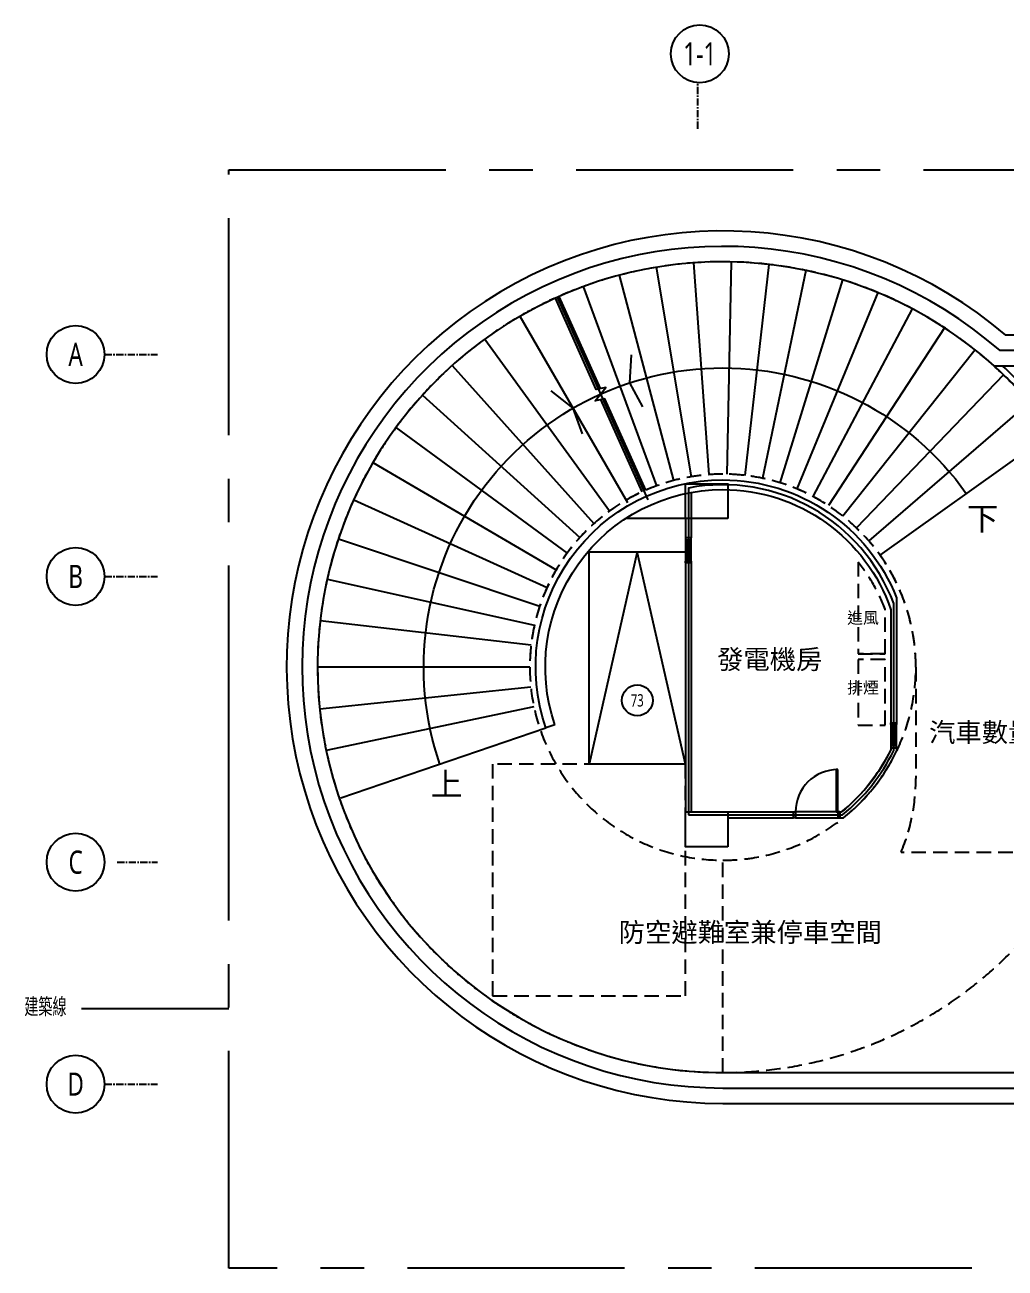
# Model space of a CAD drawing. Header units: millimetres. Extents: x -3377 to 119122, y -22007 to 15479.
# Drawn here: x 25084 to 27623, y 12158 to 15378 of the extents above; entities that cross this region are included whole.
import ezdxf
from ezdxf.enums import TextEntityAlignment as Align

# ---------------------------------------------------------------- set-up
doc = ezdxf.new("R2010")
doc.units = ezdxf.units.MM
doc.header["$LTSCALE"] = 150
doc.header["$MEASUREMENT"] = 0
doc.linetypes.add('CENTER', pattern=[2, 1.25, -0.25, 0.25, -0.25])
doc.linetypes.add('HIDDEN', pattern=[0.375, 0.25, -0.125])
doc.layers.get('0').update_dxf_attribs({"plot": 0})
for name, color, linetype, plot in [('AREA', 3, 'Continuous', False), ('OPEN-TAG', 4, 'Continuous', False), ('S-ARCH', 252, 'Continuous', False)]:
    doc.layers.add(name, color=color, linetype=linetype, plot=plot)
for name, color, linetype in [('ASSLN', 8, 'Continuous'), ('Col-Line', 8, 'CENTER'), ('Duct', 1, 'Continuous'), ('E-TXT', 7, 'Continuous'), ('GRID', 5, 'CENTER'), ('I-TXT', 7, 'Continuous'), ('OPEN', 4, 'Continuous'), ('OTHER', 4, 'Continuous'), ('PARK', 4, 'Continuous'), ('TEXT', 2, 'Continuous'), ('TITLE', 6, 'Continuous'), ('WALL', 2, 'Continuous')]:
    doc.layers.add(name, color=color, linetype=linetype)
doc.styles.add('C1', font='', dxfattribs={"bigfont": 'japanese.shx'})
doc.styles.add('CHINESET', font='c2.shx', dxfattribs={"bigfont": 'china.shx'})
doc.styles.add('HH', font='')
doc.styles.get('C1').set_extended_font_data('微軟正黑體')
doc.styles.get('HH').set_extended_font_data('Microsoft JhengHei')

# ---------------------------------------------------------------- blocks, each defined once
blk = doc.blocks.new('A$C355D51FE')
at = {"color": 252}
for p, q in [((-1558.61374, 1064.99995), (-2146.38336, 645.47622)), ((-3543.36945, 16.23417), (-3012.17779, 197.99828))]:
    blk.add_line(p, q, dxfattribs=at)
at = {"color": 252, "linetype": 'HIDDEN'}
for p, q in [((-2133, 390.00005), (-2203, 390.00005)), ((-1521.02816, -125), (-2091.62477, -125)), ((-2553.35215, -694.99995), (-2553.35215, -144.99995))]:
    blk.add_line(p, q, dxfattribs=at)
for points in [[(-3603.35215, 354.94729, -0.4143186175), (-2553.32576, 1405, -0.4142058918), (-1503.35385, 355.00276), (-1503.35385, 355.00038), (-1503.35171, 66.86177, -0.0459719557), (-1521.02816, -125)], [(-3053.35216, 355.05281, -0.4143414425), (-2553.37855, 855, -0.4142299956), (-2053.35385, 355), (-2053.35171, 66.85769, -0.0987740525), (-2091.62477, -125)], [(-2203, 627.40537, -0.0785134749), (-2133, 505.63337)]]:
    blk.add_lwpolyline(points, format="xyb", dxfattribs=at)
at = {"color": 252}
for points in [[(-2790.87492, 1163.6212), (-2795.56594, 1091.17882), (-2761.61362, 1029.27085)], [(-2998.76594, 1070.4664), (-2941.57724, 1025.75174), (-2917.97082, 959.20787)]]:
    blk.add_lwpolyline(points, dxfattribs=at)
blk.add_lwpolyline([(-3286.55893, 104.11005, -0.5145645072), (-2553.35215, 1130, -0.2423067436), (-1922.55114, 805.23767)], format="xyb", dxfattribs=at)
at = {"color": 252, "linetype": 'HIDDEN'}
for points in [[(-2203, 390.00005), (-2133, 390.00005), (-2133, 505.63337, 0.0785134749), (-2203, 627.40537), (-2203, 627.40537)], [(-2553.35215, -144.99995, -0.4142135624), (-3053.35215, 355.00005), (-3603.35215, 355.00005, 0.4142135624), (-2553.35215, -694.99995)]]:
    blk.add_lwpolyline(points, format="xyb", close=True, dxfattribs=at)
blk.add_lwpolyline([(-2133, 205.00005), (-2133, 375.00005), (-2203, 375.00005), (-2203, 205.00005), (-2133, 205.00005)], dxfattribs=at)
blk.add_lwpolyline([(-2650, 104.10793), (-3150, 104.10793), (-3150, -495.89207), (-2650, -495.89207)], close=True, dxfattribs=at)
for radius, start, end in [(1050, 0, 90), (500, 90, 180), (500, 0, 90), (500, 270, 0), (1050, 270, 0)]:
    blk.add_arc((-2553.35215, 355.00005), radius, start, end, dxfattribs=at)
at = {"layer": 'AREA', "color": 252}
blk.add_lwpolyline([(-585.00044, 1175), (-1835.22954, 1175, 1.444325546), (-2553.35215, -734.99995), (-1476.21436, -734.99995), (1364.99956, -734.99995), (1364.99956, -59.99995), (1884.99956, -59.99995), (1884.99956, 580.00005), (1364.99956, 580.00005), (1364.99956, 1175), (330, 1175), (330, 1205.00005), (-585.00044, 1205.00005)], format="xyb", close=True, dxfattribs=at)
at = {"layer": 'ASSLN', "color": 252}
for p, q in [((-2726.34532, 1390.67397), (-2635.79493, 848.17915)), ((-2629.37541, 1402.25463), (-2589.62597, 853.69289)), ((-2531.8036, 1404.77886), (-2543.09097, 854.8947)), ((-2434.36897, 1398.23678), (-2496.69349, 851.77947)), ((-2821.81961, 1370.13286), (-2681.25179, 838.39919)), ((-2337.96337, 1382.67095), (-2450.78626, 844.36714)), ((-2243.42108, 1358.21611), (-2405.76591, 832.72204)), ((-2914.97212, 1340.80905), (-2725.60322, 824.43765)), ((-2151.55927, 1325.0836), (-2362.02255, 816.94464)), ((-2982.71735, 1313.20031), (-2747.58835, 788.47127)), ((-3079.33453, 1263.75999), (-2800.41399, 781.8589)), ((-2063.17304, 1283.56018), (-2319.93395, 797.17162)), ((-1979.02673, 1234.00496), (-2279.86435, 773.57393)), ((-3170.33206, 1204.6104), (-2847.15156, 759.57626)), ((-1899.84849, 1176.84681), (-2242.15981, 746.3558)), ((-3254.73772, 1136.38349), (-2887.3447, 727.08737)), ((-1826.32232, 1112.57944), (-2207.14809, 715.75236)), ((-1732.20635, 1064.99995), (-2175.13041, 682.02861)), ((-3331.64892, 1059.80793), (-2923.96966, 690.62285)), ((-3400.24552, 975.70257), (-2956.63471, 650.57268)), ((-3459.79385, 884.96556), (-2984.99106, 607.36458)), ((-3509.65768, 788.56634), (-3008.73574, 561.46019)), ((-3549.30426, 687.53485), (-3027.61506, 513.34995)), ((-3578.31, 582.9505), (-3041.42732, 463.54788)), ((-3596.36499, 475.93069), (-3050.02493, 412.58607)), ((-3053.35215, 355.00005), (-3603.15807, 355.00005)), ((-3050.68101, 303.38607), (-3597.74276, 246.61069)), ((-3042.6959, 252.32241), (-3580.97402, 139.37702))]:
    blk.add_line(p, q, dxfattribs=at)
at = {"layer": 'Col-Line', "color": 252, "linetype": 'ByBlock'}
for centre in [(-2613, 1943.64631), (-4230.15676, 1165), (-4230.15676, 590), (-4230.15676, -150), (-4230.15676, -725)]:
    blk.add_circle(centre, 75, dxfattribs=at)
at = {"layer": 'Duct', "color": 252, "linetype": 'CENTER', "ltscale": 3}
blk.add_lwpolyline([(-3833.34882, -1201.48446), (-3833.33714, 55.73711), (-3833.3549, 1643.22963), (1974.9, 1643.1), (1974.3809, 55.64961), (1973.9663, -1201.48446), (-1007.8204, -1201.48157)], close=True, dxfattribs=at)
blk.add_lwpolyline([(-3833.34882, -1201.48446), (-3833.33714, 55.73711), (-3833.3549, 1643.22963), (1974.9, 1643.1), (1974.3809, 55.64961), (1973.9663, -1201.48446), (-1007.8204, -1201.48157)], close=True, dxfattribs=at)
at = {"layer": 'GRID', "color": 252, "ltscale": 0.1}
for p, q in [((-2618, 1749.381), (-2618, 1868.64631)), ((-4155.15676, 1165), (-4018.03013, 1165)), ((-4155.15676, 590), (-4018.03013, 590)), ((-4122.65676, -150), (-4018.03013, -150)), ((-4155.15676, -725), (-4018.03013, -725))]:
    blk.add_line(p, q, dxfattribs=at)
at = {"layer": 'I-TXT', "color": 252}
blk.add_lwpolyline([(-4214.8146, -528.98288), (-3833.30731, -528.98288)], dxfattribs=at)
at = {"layer": 'OPEN', "color": 252, "linetype": 'Continuous'}
for p, q in [((-2650, 690), (-2650, 685)), ((-2650, 685), (-2635, 685)), ((-2650, 685), (-2650, 630)), ((-2645, 685), (-2645, 630)), ((-2640, 685), (-2640, 630)), ((-2635, 685), (-2635, 690)), ((-2635, 630), (-2635, 685)), ((-2650, 625), (-2650, 630)), ((-2650, 630), (-2635, 630)), ((-2635, 630), (-2635, 625)), ((-2118, 206.24514), (-2118, 211.24514)), ((-2103, 206.24514), (-2118, 206.24514)), ((-2118, 206.24514), (-2118, 151.24514)), ((-2113, 151.24514), (-2113, 206.24514)), ((-2108, 151.24514), (-2108, 206.24514)), ((-2103, 211.24514), (-2103, 206.24514)), ((-2103, 151.24514), (-2103, 206.24514)), ((-2103, 151.24514), (-2118, 151.24514)), ((-2118, 151.24514), (-2118, 146.24514)), ((-2103, 146.24514), (-2103, 151.24514)), ((-2255.00054, 90), (-2260.00054, 90)), ((-2260.00054, 90), (-2260.00054, -20)), ((-2255.00054, -20), (-2255.00054, 90)), ((-2370.00054, -20), (-2365.00054, -20)), ((-2365.00054, -20), (-2365.00054, -35)), ((-2255.00054, -20), (-2365.00054, -20)), ((-2260.00054, -20), (-2255.00054, -20)), ((-2250.00054, -20), (-2255.00054, -20)), ((-2255.00054, -20), (-2255.00054, -35)), ((-2365.00054, -35), (-2370.00054, -35)), ((-2365.00054, -35), (-2255.00054, -35)), ((-2255.00054, -35), (-2250.00054, -35))]:
    blk.add_line(p, q, dxfattribs=at)
blk.add_arc((-2255.00054, -20), 110, 90, 180, dxfattribs=at)
at = {"layer": 'OPEN-TAG', "color": 252}
blk.add_lwpolyline([(-2642.5, -27.5), (-2243.1102, -27.5, 0.1095362513), (-2110.5, 139.51021), (-2110.5, 519.73363, 0.3662557785), (-2642.5, 819.03976)], format="xyb", close=True, dxfattribs=at)
at = {"layer": 'OTHER', "color": 252}
for p, q in [((-2978.15449, 1315.2449), (-2871.17078, 1076.49315)), ((-2762.37418, 809.24094), (-2869.3579, 1047.99269))]:
    blk.add_line(p, q, dxfattribs=at)
blk.add_lwpolyline([(-2753.24848, 813.33013), (-2859.31212, 1050.0286), (-2884.42656, 1044.93883), (-2856.10212, 1079.54701), (-2881.21655, 1074.45724), (-2987.2802, 1311.15571)], dxfattribs=at)
at = {"layer": 'PARK', "color": 252}
blk.add_lwpolyline([(-2650, 104.10793), (-2900, 104.10793), (-2900, 654.10793), (-2650, 654.10793), (-2650, 104.10793), (-2775, 654.10793), (-2900, 104.10793)], dxfattribs=at)
blk.add_circle((-2775, 269.10793), 40, dxfattribs=at)
at = {"layer": 'WALL', "color": 252}
for p, q in [((-2635, 807.72038), (-2635, 690)), ((-2650, 740), (-2805.2005, 740)), ((-2650, 740), (-2650, 690)), ((-2635, 690), (-2650, 690)), ((-2635, 625), (-2650, 625)), ((-2650, 625), (-2650, -20)), ((-2635, 625), (-2635, -20)), ((-2103, 535.01916), (-2103, 211.24514)), ((-2118, 503.55114), (-2118, 211.24514)), ((-2988.52424, 206.09209), (-3012.17779, 197.99828)), ((-2118, 211.24514), (-2103, 211.24514)), ((-2118, 146.24514), (-2103, 146.24514)), ((-2118, 146.24514), (-2118, 141.24514)), ((-2103, 146.24514), (-2103, 137.78371)), ((-2540, -20), (-2370, -20)), ((-2370, -35), (-2370, -20)), ((-2250.00108, -20), (-2245.78108, -20)), ((-2250.00108, -20), (-2250.00108, -35)), ((-2540, -35), (-2370, -35)), ((-2250.00108, -35), (-2240.46246, -35))]:
    blk.add_line(p, q, dxfattribs=at)
for points in [[(-625.00044, 1215), (-1820.34459, 1215, 1.4340276531), (-2553.35215, -774.99995), (-1476.21436, -774.99995), (1404.99956, -774.99995), (1404.99956, -99.99995), (1924.99956, -99.99995), (1924.99956, 620.00005), (1404.99956, 620.00005), (1404.99956, 1215), (370, 1215), (370, 1245.00005), (-625.00044, 1245.00005)], [(-545.00044, 1135), (-1850.42962, 1135, 1.4553440854), (-2553.35215, -694.99995), (-1476.21436, -694.99995), (1324.99956, -694.99995), (1324.99956, -19.99995), (1844.99956, -19.99995), (1844.99956, 540.00005), (1324.99956, 540.00005), (1324.99956, 1135), (290, 1135), (290, 1165.00005), (-545.00044, 1165.00005)]]:
    blk.add_lwpolyline(points, format="xyb", close=True, dxfattribs=at)
for points in [[(-1370.00044, 1115.00005), (-1370.00044, 1064.99995), (-1779.78888, 1064.99995, 0.034639803), (-1885.22043, 1165.00005, 27.5839570424)], [(-1385.00044, 1115.00005), (-1385.00044, 1079.99995), (-1773.22387, 1079.99995, 0.0182631081), (-1828.21418, 1135)], [(-3012.17779, 197.99828, -0.5146287395), (-2553.37999, 840, -0.3067587388), (-2103, 535.01916)], [(-2988.52424, 206.09209, -0.51463807), (-2553.38239, 815, -0.320888062), (-2118, 503.55114)], [(-2118, 141.24514, -0.1072726037), (-2245.78574, -20)]]:
    blk.add_lwpolyline(points, format="xyb", dxfattribs=at)
for points in [[(-2540, 740), (-2650, 740), (-2650, 830), (-2540, 830)], [(-2540, 740), (-2650, 740), (-2650, 830), (-2540, 830)], [(-2540, -110), (-2650, -110), (-2650, -20), (-2540, -20)], [(-2540, -110), (-2650, -110), (-2650, -20), (-2540, -20)]]:
    blk.add_lwpolyline(points, close=True, dxfattribs=at)
for radius, start, end in [(500, 308.73941559, 334.25080002), (485, 309.35824122, 331.2843246)]:
    blk.add_arc((-2553.35215, 355.00005), radius, start, end, dxfattribs=at)
at = {"layer": 'Col-Line', "color": 252, "style": 'C1', "width": 0.75}
for s, p in [('1-1', (-2613, 1943.64631)), ('A', (-4230.15676, 1165)), ('B', (-4230.15676, 590)), ('C', (-4230.15676, -150)), ('D', (-4230.15676, -725))]:
    blk.add_text(s, height=60, dxfattribs=at).set_placement(p, align=Align.MIDDLE)
at = {"layer": 'E-TXT', "color": 252, "style": 'CHINESET', "width": 0.8}
blk.add_text('建築線', height=48, dxfattribs=at).set_placement((-4363.07568, -549.36828))
at = {"layer": 'PARK', "color": 252, "style": 'C1', "width": 0.7}
blk.add_text('73', height=32, dxfattribs=at).set_placement((-2775, 269.10793), align=Align.MIDDLE)
at = {"layer": 'TEXT', "color": 252, "style": 'HH'}
for s, p in [('進風', (-2190.12339, 467.93274)), ('排煙', (-2190.12339, 287.06236))]:
    blk.add_text(s, height=30, dxfattribs=at).set_placement(p, align=Align.CENTER)
at = {"layer": 'TITLE', "color": 252, "linetype": 'Continuous', "style": 'HH'}
for s, p in [('下', (-1880.28701, 709.62475)), ('上', (-3268.95472, 21.83893))]:
    blk.add_text(s, height=60, dxfattribs=at).set_placement(p, align=Align.CENTER)
for s, p in [('發電機房', (-2568.14529, 350.17687)), ('汽車數量:4輛', (-2018.94456, 161.34686)), ('防空避難室兼停車空間', (-2823.16169, -356.60925))]:
    blk.add_text(s, height=50, dxfattribs=at).set_placement(p)
blk = doc.blocks.new('2021-1102')
blk.add_blockref('A$C355D51FE', (17334.9, -2160.9))

msp = doc.modelspace()

# ---------------------------------------------------------------- block references
at = {"layer": 'S-ARCH'}
msp.add_blockref('2021-1102', (12110.4, 15520.27), dxfattribs=at)

doc.saveas('drawing.dxf')
